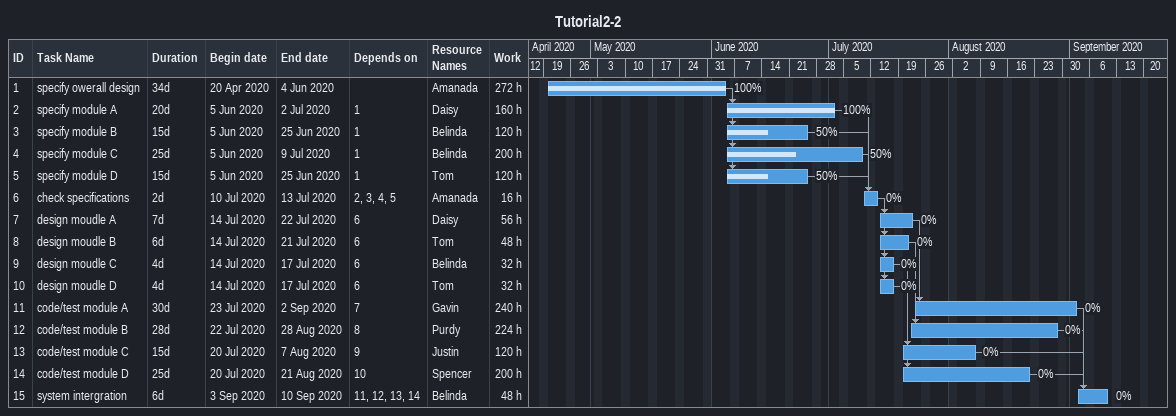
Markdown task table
Tutorial2-2

| ID | Task | Duration | Start | Finish | Predecessors | Resources | % complete | Work (h) |
|---|---|---|---|---|---|---|---|---|
| 1 | specify owerall design | 34d | 2020-04-20 | 2020-06-04 |  | Amanada | 100 | 272 |
| 2 | specify module A | 20d | 2020-06-05 | 2020-07-02 | 1 | Daisy | 100 | 160 |
| 3 | specify module B | 15d | 2020-06-05 | 2020-06-25 | 1 | Belinda | 50 | 120 |
| 4 | specify module C | 25d | 2020-06-05 | 2020-07-09 | 1 | Belinda | 50 | 200 |
| 5 | specify module D | 15d | 2020-06-05 | 2020-06-25 | 1 | Tom | 50 | 120 |
| 6 | check specifications | 2d | 2020-07-10 | 2020-07-13 | 2, 3, 4, 5 | Amanada | 0 | 16 |
| 7 | design moudle A | 7d | 2020-07-14 | 2020-07-22 | 6 | Daisy | 0 | 56 |
| 8 | design moudle B | 6d | 2020-07-14 | 2020-07-21 | 6 | Tom | 0 | 48 |
| 9 | design moudle C | 4d | 2020-07-14 | 2020-07-17 | 6 | Belinda | 0 | 32 |
| 10 | design moudle D | 4d | 2020-07-14 | 2020-07-17 | 6 | Tom | 0 | 32 |
| 11 | code/test module A | 30d | 2020-07-23 | 2020-09-02 | 7 | Gavin | 0 | 240 |
| 12 | code/test module B | 28d | 2020-07-22 | 2020-08-28 | 8 | Purdy | 0 | 224 |
| 13 | code/test module C | 15d | 2020-07-20 | 2020-08-07 | 9 | Justin | 0 | 120 |
| 14 | code/test module D | 25d | 2020-07-20 | 2020-08-21 | 10 | Spencer | 0 | 200 |
| 15 | system intergration | 6d | 2020-09-03 | 2020-09-10 | 11, 12, 13, 14 | Belinda | 0 | 48 |
